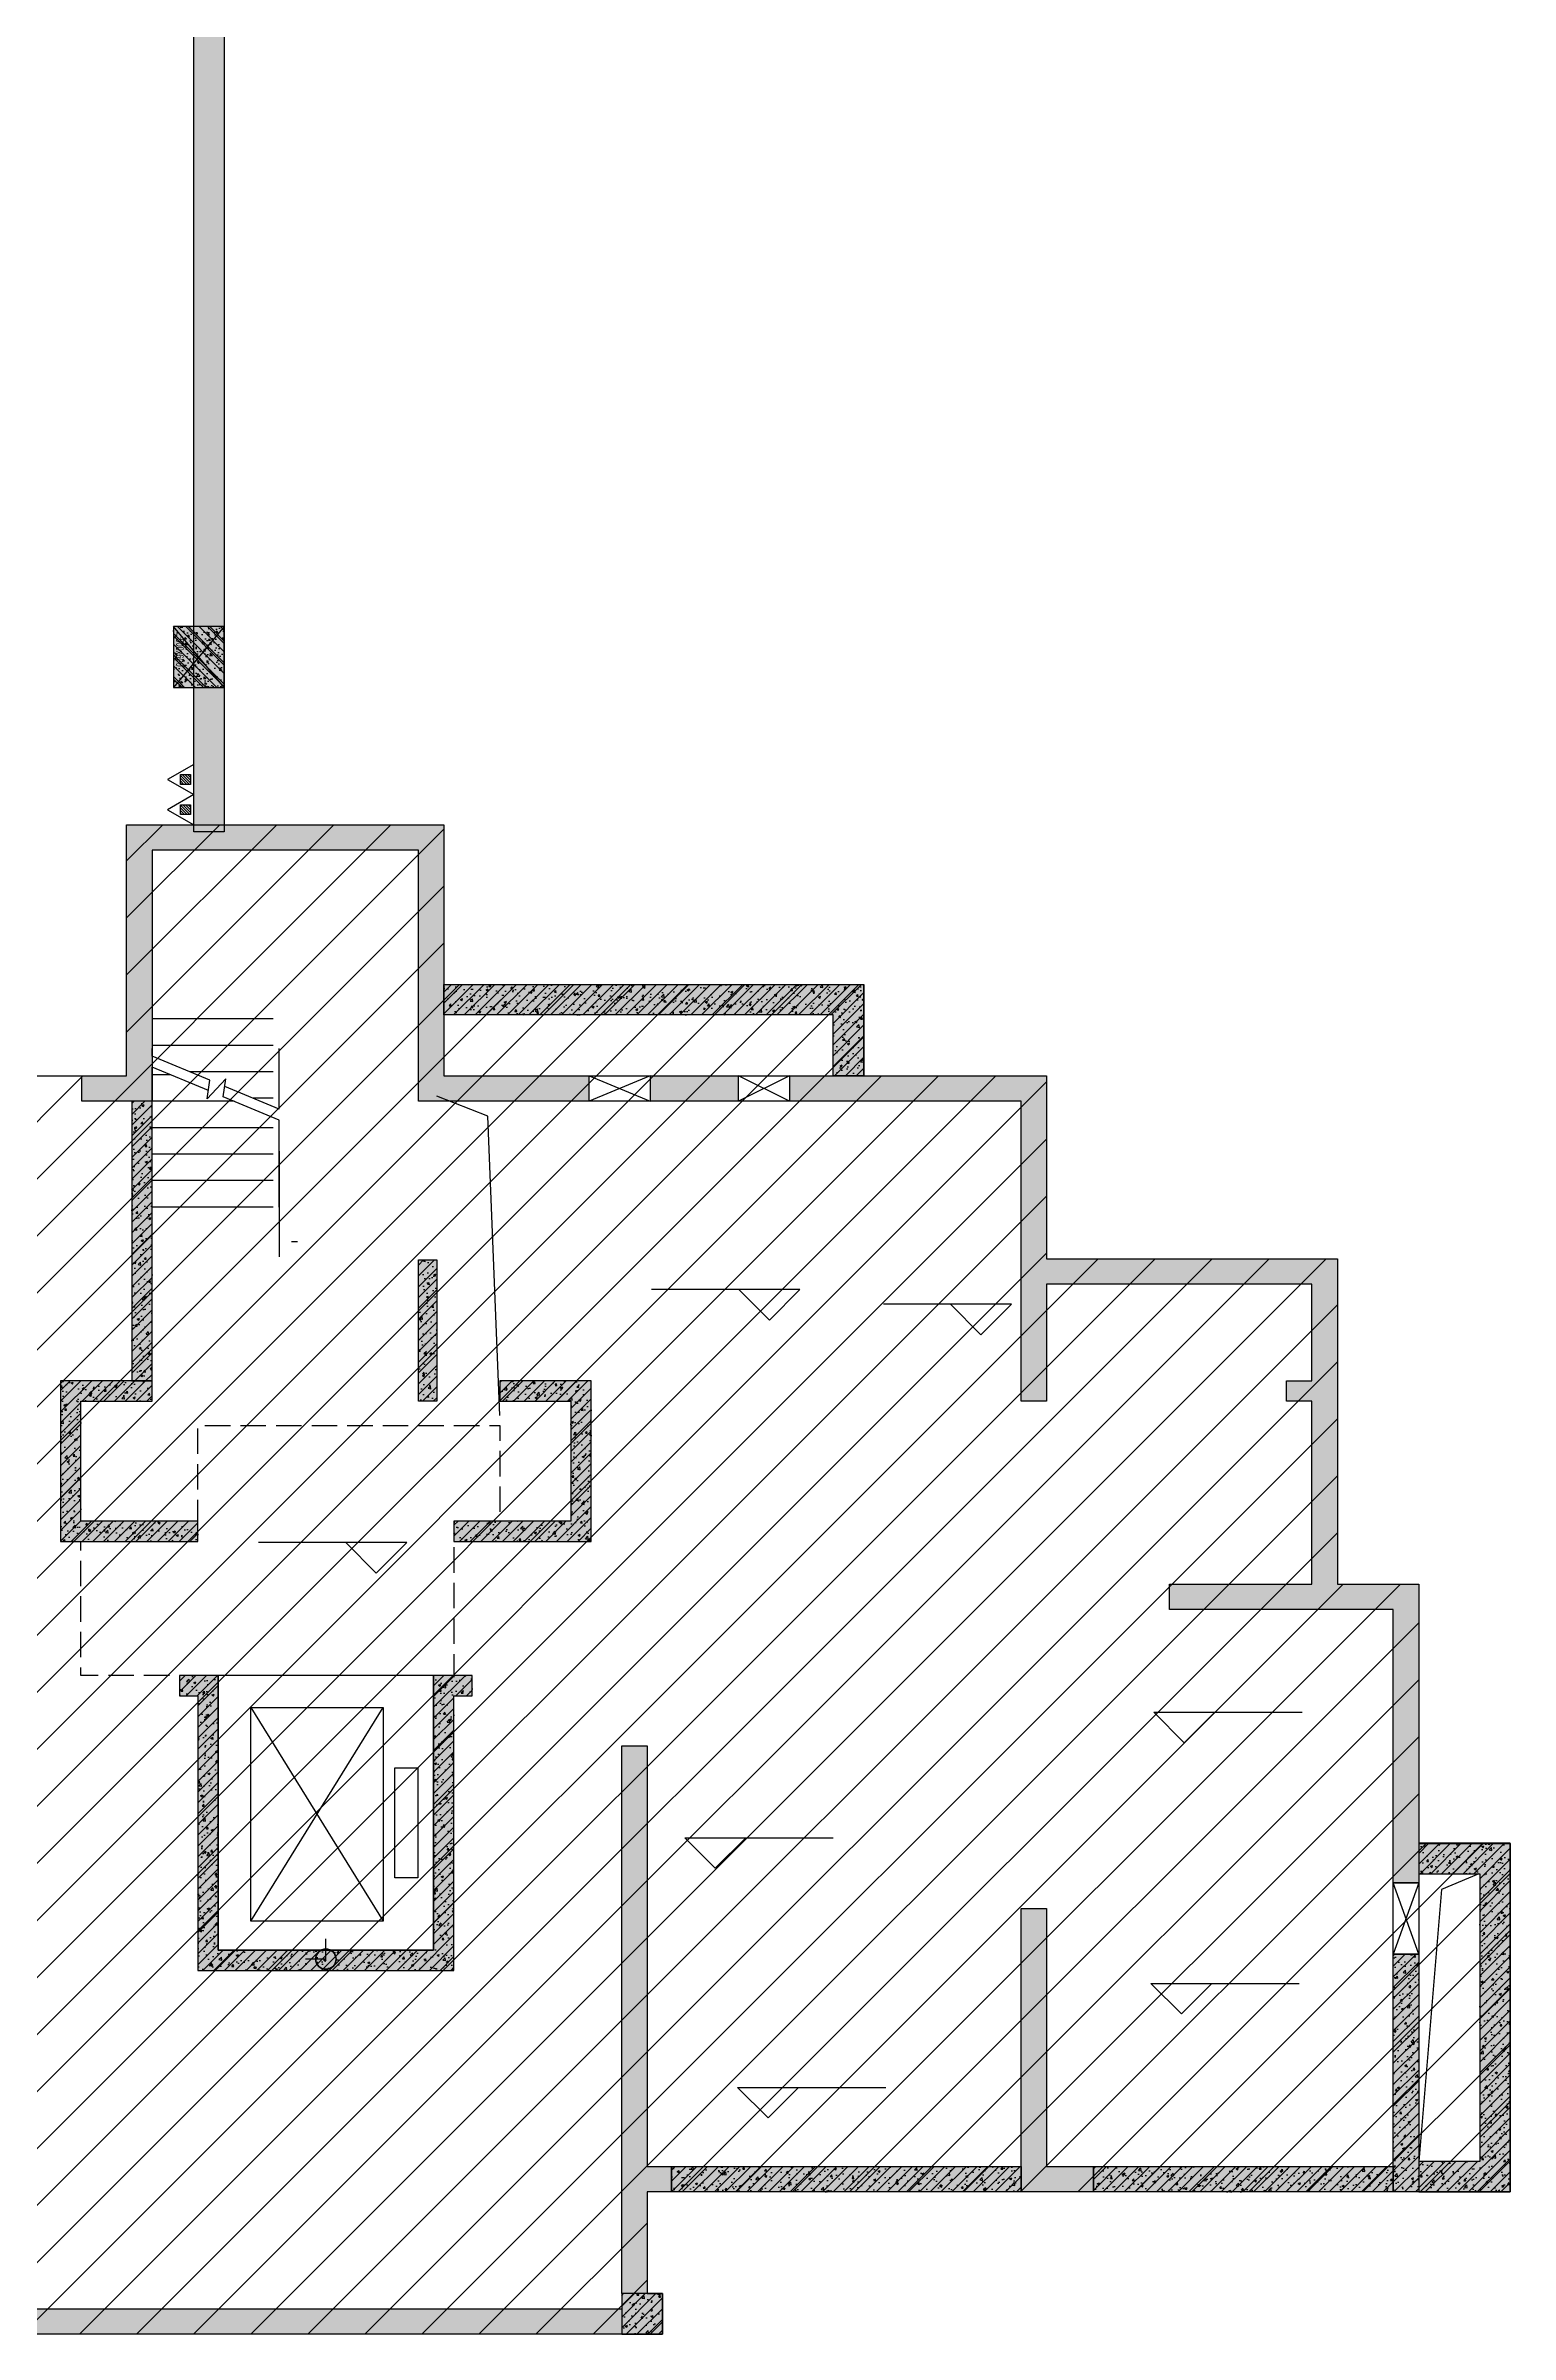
# Model space of a CAD drawing. Extents: x -1338203 to 1886333, y -783476 to 1038610.
# Drawn here: x 863151 to 877557, y 64349 to 86864 of the extents above; entities that cross this region are included whole.
import ezdxf
from ezdxf.enums import TextEntityAlignment as Align

# ---------------------------------------------------------------- set-up
doc = ezdxf.new("R2010")
doc.units = 0
doc.header["$LTSCALE"] = 1000
doc.header["$MEASUREMENT"] = 0
doc.linetypes.add('A-02-平面B1$0$DASH', pattern=[0.35, 0.25, -0.1])
for name, color, linetype, plot in [('A-001-主楼组合参照B1$0$0A-X-AREA', 6, 'Continuous', False), ('A-02-平面B1$0$A01-125-交通核文字编号B2$0$AAD-A-MARK', 6, 'Continuous', False), ('A-02-平面B1$0$AAD-A-MARK', 6, 'Continuous', False), ('S001南区墙柱$0$S001-墙柱B1_1$0$0S-A-TIPS', 10, 'Continuous', False)]:
    doc.layers.add(name, color=color, linetype=linetype, plot=plot)
for name, color, linetype in [('A-02-平面B1$0$0A-A-SYMB-ELEV', 150, 'Continuous'), ('A-02-平面B1$0$0A-A-SYMB-NAME', 13, 'Continuous'), ('A-02-平面B1$0$0A-E-EVTR', 2, 'Continuous'), ('A-02-平面B1$0$0A-E-STRS', 2, 'Continuous'), ('A-02-平面B1$0$0A-O-HOLE', 52, 'Continuous'), ('A-02-平面B1$0$A01-125-交通核文字编号B2$0$0A-A-SYMB-ELEV', 150, 'Continuous'), ('S-02-墙柱B1_1(QB)$0$0S-CC-LINE', 52, 'Continuous'), ('S-02-墙柱B1_1(QB)$0$0S-CW-HATCH', 251, 'Continuous'), ('S-02-墙柱B1_1(QB)$0$0S-CW-HATCH-UP', 251, 'Continuous'), ('S-02-墙柱B1_1(QB)$0$0S-CW-LINE', 72, 'Continuous'), ('S-02-墙柱B1_1(QB)$0$0S-S-HOLE', 55, 'Continuous'), ('S001南区墙柱$0$0S-CW-HATCH', 251, 'Continuous'), ('S001南区墙柱$0$0S-CW-HATCH-UP', 251, 'Continuous'), ('S001南区墙柱$0$S001-墙柱B1_1$0$0S-CC-LINE', 52, 'Continuous'), ('S001南区墙柱$0$S001-墙柱B1_1$0$0S-CW-HATCH-UP', 251, 'Continuous'), ('S001地下一墙柱$0$0S-CW-HATCH', 251, 'Continuous'), ('S001地下一墙柱$0$0S-CW-HATCH-UP', 251, 'Continuous'), ('S001地下一墙柱$0$DIM', 3, 'Continuous'), ('S001地下一墙柱$0$S001地下一墙柱$0$0S-CW-LINE', 72, 'Continuous'), ('负一层消火栓$0$0P-EQUIP-FH', 7, 'Continuous')]:
    doc.layers.add(name, color=color, linetype=linetype)
doc.styles.add('S001南区墙柱$0$S001-墙柱B1_1$0$AAD-S', font='aad-s.shx', dxfattribs={"width": 0.7, "bigfont": 'aad-hztxt.shx'})
pattern_1 = [(45, (0, 0), (-53.033, 53.033), []), (50, (0, 0), (215.178, -18.8256), [22.5, -247.5]), (355, (0, 0), (-41.6254, 225.6576), [18, -198]), (100.4514, (17.93, -1.57), (173.5528, 206.8319), [19.122, -210.3426]), (46.1842, (0, 60), (320.1723, -49.6557), [33.75, -371.25]), (96.6356, (26.68, 55.86), (280.3988, 292.2354), [28.683, -315.514]), (351.1842, (0, 60), (280.3986, 292.2356), [27, -297]), (21, (30, 45), (179.0721, -120.7857), [22.5, -247.5]), (326, (30, 45), (72.9946, 217.545), [18, -198]), (71.4514, (44.92, 34.93), (252.0668, 96.7591), [19.122, -210.3426]), (37.5, (0, 0), (3.64796, 99.86816), [0, -195.6, 0, -201, 0, -198.75]), (7.5, (0, 0), (78.92086, 118.3235), [0, -114.6, 0, -191.1, 0, -75.75]), (327.5, (-66.9, 0), (160.14673, -6.76646), [0, -75, 0, -234, 0, -310.5]), (317.5, (-96.9, 0), (174.95585, 30.0315), [0, -97.5, 0, -155.4, 0, -220.5])]
pattern_2 = [(45, (0, 0), (-53.03301, 53.03301), []), (50, (0, 0), (215.1781, -18.8256), [22.5, -247.5]), (355, (0, 0), (-41.6254, 225.6576), [18, -198]), (100.4514, (17.93, -1.57), (173.5528, 206.8319), [19.122, -210.3426]), (46.1842, (0, 60), (320.1723, -49.6557), [33.75, -371.25]), (96.6356, (26.68, 55.86), (280.3988, 292.2354), [28.683, -315.514]), (351.1842, (0, 60), (280.3986, 292.2356), [27, -297]), (21, (30, 45), (179.0721, -120.7857), [22.5, -247.5]), (326, (30, 45), (72.9946, 217.545), [18, -198]), (71.4514, (44.92, 34.93), (252.0668, 96.7591), [19.122, -210.3426]), (37.5, (0, 0), (3.64796, 99.86816), [0, -195.6, 0, -201, 0, -198.75]), (7.5, (0, 0), (78.92086, 118.3235), [0, -114.6, 0, -191.1, 0, -75.75]), (327.5, (-66.9, 0), (160.14673, -6.76646), [0, -75, 0, -234, 0, -310.5]), (317.5, (-96.9, 0), (174.95585, 30.0315), [0, -97.5, 0, -155.4, 0, -220.5])]
pattern_3 = [(45, (0, 0), (-53.033, 53.033), []), (50, (0, 0), (215.1781, -18.8256), [22.5, -247.5]), (355, (0, 0), (-41.6254, 225.6576), [18, -198]), (100.4514, (17.93, -1.57), (173.5528, 206.8319), [19.122, -210.3426]), (46.1842, (0, 60), (320.1723, -49.6557), [33.75, -371.25]), (96.6356, (26.68, 55.86), (280.3988, 292.2354), [28.683, -315.514]), (351.1842, (0, 60), (280.3986, 292.2356), [27, -297]), (21, (30, 45), (179.0721, -120.7857), [22.5, -247.5]), (326, (30, 45), (72.9946, 217.545), [18, -198]), (71.4514, (44.92, 34.93), (252.0668, 96.7591), [19.122, -210.3426]), (37.5, (0, 0), (3.64796, 99.86816), [0, -195.6, 0, -201, 0, -198.75]), (7.5, (0, 0), (78.92086, 118.3235), [0, -114.6, 0, -191.1, 0, -75.75]), (327.5, (-66.9, 0), (160.14673, -6.76646), [0, -75, 0, -234, 0, -310.5]), (317.5, (-96.9, 0), (174.95585, 30.0315), [0, -97.5, 0, -155.4, 0, -220.5])]

# ---------------------------------------------------------------- blocks, each defined once
blk = doc.blocks.new('S-02-墙柱B1_1(QB)')
at = {"layer": 'S-02-墙柱B1_1(QB)$0$0S-CW-HATCH'}
h = blk.add_hatch(color=256, dxfattribs=at)
h.dxf.hatch_style = 1
h.paths.add_polyline_path([(23890, 8440), (23890, 8690), (22460, 8690), (22460, 11160), (19340, 11160), (19340, 8690), (18900, 8690), (18900, 8440), (19590, 8440), (19590, 10910), (22210, 10910), (22210, 8440)])
h.paths.add_polyline_path([(25360, 8440), (25360, 8690), (24490, 8690), (24490, 8440)])
h.paths.add_polyline_path([(31000, 5250), (31250, 5250), (31250, 6890), (28390, 6890), (28390, 8690), (25860, 8690), (25860, 8440), (28140, 8440), (28140, 5490), (28390, 5490), (28390, 6640), (31000, 6640), (31000, 5690), (30750, 5690), (30750, 5490), (31000, 5490)])
h.paths.add_polyline_path([(31250, 5250), (31000, 5250), (31000, 3690), (29600, 3690), (29600, 3440), (31800, 3440), (31800, 750), (32050, 750), (32050, 3690), (31250, 3690)])
h = blk.add_hatch(color=256, dxfattribs=at)
h.dxf.hatch_style = 1
h.paths.add_polyline_path([(26290, 8690), (26290, 9290), (22460, 9290), (22460, 9590), (26590, 9590), (26590, 8690)])
h = blk.add_hatch(color=256, dxfattribs=at)
h.dxf.hatch_style = 1
h.paths.add_polyline_path([(19590, 8440), (19390, 8440), (19390, 5690), (19590, 5690)])
h = blk.add_hatch(color=256, dxfattribs=at)
h.dxf.hatch_style = 1
h.paths.add_polyline_path([(22210, 6880), (22390, 6880), (22390, 5490), (22210, 5490)])
h = blk.add_hatch(color=256, dxfattribs=at)
h.dxf.hatch_style = 1
h.paths.add_polyline_path([(18690, 5690), (18690, 4110), (19850, 4110), (20040, 4110), (20040, 4310), (18890, 4310), (18890, 5490), (19590, 5490), (19590, 5690)])
h = blk.add_hatch(color=256, dxfattribs=at)
h.dxf.hatch_style = 1
h.paths.add_polyline_path([(23710, 4310), (22560, 4310), (22560, 4110), (22750, 4110), (23910, 4110), (23910, 5690), (23010, 5690), (23010, 5490), (23710, 5490)])
h = blk.add_hatch(color=256, dxfattribs=at)
h.dxf.hatch_style = 1
h.paths.add_polyline_path([(20240, 2790), (19860, 2790), (19860, 2590), (20040, 2590), (20040, -110), (22560, -110), (22560, 2590), (22740, 2590), (22740, 2790), (22360, 2790), (22360, 90), (20240, 90)])
h = blk.add_hatch(color=256, dxfattribs=at)
h.dxf.hatch_style = 1
h.paths.add_polyline_path([(24700, -2290), (24700, -2040), (24460, -2040), (24460, 2100), (24210, 2100), (24210, -3290), (24460, -3290), (24460, -2290)])
h.paths.add_polyline_path([(28140, 500), (28140, -2290), (28850, -2290), (28850, -2040), (28390, -2040), (28390, 500)])
h = blk.add_hatch(color=256, dxfattribs=at)
h.dxf.hatch_style = 1
h.paths.add_polyline_path([(32050, -2290), (32950, -2290), (32950, 1140), (32050, 1140), (32050, 840), (32650, 840), (32650, -1990), (32050, -1990)])
h = blk.add_hatch(color=256, dxfattribs=at)
h.dxf.hatch_style = 1
h.paths.add_polyline_path([(32050, -2290), (31800, -2290), (31800, 50), (32050, 50)])
h = blk.add_hatch(color=256, dxfattribs=at)
h.dxf.hatch_style = 1
h.paths.add_polyline_path([(24700, -2040), (28140, -2040), (28140, -2290), (24700, -2290)])
h = blk.add_hatch(color=256, dxfattribs=at)
h.dxf.hatch_style = 1
h.paths.add_polyline_path([(28850, -2040), (31800, -2040), (31800, -2290), (28850, -2290)])
h = blk.add_hatch(color=256, dxfattribs=at)
h.dxf.hatch_style = 1
h.paths.add_polyline_path([(24610, -3290), (24210, -3290), (24210, -3690), (24610, -3690)])
h = blk.add_hatch(color=256, dxfattribs=at)
h.dxf.hatch_style = 1
h.paths.add_polyline_path([(18390, -3440), (24210, -3440), (24210, -3690), (18390, -3690)])
at = {"layer": 'S-02-墙柱B1_1(QB)$0$0S-CW-HATCH-UP'}
h = blk.add_hatch(dxfattribs=at)
h.set_pattern_fill('钢筋混凝土', color=256, scale=30)
h.set_pattern_definition(pattern_2)
h.paths.add_polyline_path([(23890, 8440), (23890, 8690), (22460, 8690), (22460, 11160), (19340, 11160), (19340, 8690), (18900, 8690), (18900, 8440), (19590, 8440), (19590, 10910), (22210, 10910), (22210, 8440)])
h.paths.add_polyline_path([(25360, 8440), (25360, 8690), (24490, 8690), (24490, 8440)])
h.paths.add_polyline_path([(31000, 5250), (31250, 5250), (31250, 6890), (28390, 6890), (28390, 8690), (25860, 8690), (25860, 8440), (28140, 8440), (28140, 5490), (28390, 5490), (28390, 6640), (31000, 6640), (31000, 5690), (30750, 5690), (30750, 5490), (31000, 5490)])
h.paths.add_polyline_path([(31250, 5250), (31000, 5250), (31000, 3690), (29600, 3690), (29600, 3440), (31800, 3440), (31800, 750), (32050, 750), (32050, 3690), (31250, 3690)])
h = blk.add_hatch(dxfattribs=at)
h.set_pattern_fill('钢筋混凝土', color=256, scale=30)
h.set_pattern_definition([(45, (-701.68, -3842.95), (-53.033, 53.033), []), (50, (-701.68, -3842.95), (215.1781, -18.8256), [22.5, -247.5]), (355, (-701.68, -3842.95), (-41.6254, 225.6576), [18, -198]), (100.4514, (-683.75, -3844.52), (173.5528, 206.8319), [19.122, -210.3426]), (46.1842, (-701.68, -3782.95), (320.1723, -49.6557), [33.75, -371.25]), (96.6356, (-675, -3787.1), (280.3988, 292.2354), [28.683, -315.514]), (351.1842, (-701.68, -3782.95), (280.3986, 292.2356), [27, -297]), (21, (-671.68, -3797.95), (179.0721, -120.7857), [22.5, -247.5]), (326, (-671.68, -3797.95), (72.9946, 217.545), [18, -198]), (71.4514, (-656.76, -3808.02), (252.0668, 96.7591), [19.122, -210.3426]), (37.5, (-701.68, -3842.95), (3.64796, 99.86816), [0, -195.6, 0, -201, 0, -198.75]), (7.5, (-701.68, -3842.95), (78.92086, 118.3235), [0, -114.6, 0, -191.1, 0, -75.75]), (327.5, (-768.58, -3842.95), (160.14673, -6.76646), [0, -75, 0, -234, 0, -310.5]), (317.5, (-798.58, -3842.95), (174.95585, 30.0315), [0, -97.5, 0, -155.4, 0, -220.5])])
h.paths.add_polyline_path([(26290, 8690), (26290, 9290), (22460, 9290), (22460, 9590), (26590, 9590), (26590, 8690)])
h = blk.add_hatch(dxfattribs=at)
h.set_pattern_fill('钢筋混凝土', color=256, scale=30)
h.set_pattern_definition(pattern_1)
h.paths.add_polyline_path([(19590, 8440), (19390, 8440), (19390, 5690), (19590, 5690)])
h = blk.add_hatch(dxfattribs=at)
h.set_pattern_fill('钢筋混凝土', color=256, scale=30)
h.set_pattern_definition([(45, (-3703051.42, 751130.85), (-53.0330086, 53.0330086), []), (50, (-3703051.42, 751130.85), (215.178055, -18.8256405), [22.5, -247.5]), (355, (-3703051.42, 751130.85), (-41.6254, 225.65764), [18, -198]), (100.4514, (-3703033.49, 751129.28), (173.552815, 206.831863), [19.122057, -210.342634]), (46.1842, (-3703051.42, 751190.85), (320.172315, -49.655704), [33.75, -371.25]), (96.6356, (-3703024.74, 751186.7), (280.398812, 292.23536), [28.683086, -315.5139]), (351.1842, (-3703051.42, 751190.85), (280.398584, 292.23558), [27, -297]), (21, (-3703021.42, 751175.85), (179.072116, -120.785667), [22.5, -247.5]), (326, (-3703021.42, 751175.85), (72.9946, 217.545014), [18, -198]), (71.4514, (-3703006.5, 751165.79), (252.066789, 96.759149), [19.122057, -210.342634]), (37.5, (-3703051.42, 751130.85), (3.6479566, 99.8681561), [0, -195.6, 0, -201, 0, -198.75]), (7.5, (-3703051.42, 751130.85), (78.9208612, 118.3235136), [0, -114.6, 0, -191.1, 0, -75.75]), (327.5, (-3703118.32, 751130.85), (160.1467309, -6.7664615), [0, -75, 0, -234, 0, -310.5]), (317.5, (-3703148.32, 751130.85), (174.955851, 30.0314947), [0, -97.5, 0, -155.4, 0, -220.5])])
h.paths.add_polyline_path([(22210, 6880), (22390, 6880), (22390, 5490), (22210, 5490)])
h = blk.add_hatch(dxfattribs=at)
h.set_pattern_fill('钢筋混凝土', color=256, scale=30)
h.set_pattern_definition(pattern_1)
h.paths.add_polyline_path([(18690, 5690), (18690, 4110), (19850, 4110), (20040, 4110), (20040, 4310), (18890, 4310), (18890, 5490), (19590, 5490), (19590, 5690)])
h = blk.add_hatch(dxfattribs=at)
h.set_pattern_fill('钢筋混凝土', color=256, scale=30)
h.set_pattern_definition(pattern_1)
h.paths.add_polyline_path([(23710, 4310), (22560, 4310), (22560, 4110), (22750, 4110), (23910, 4110), (23910, 5690), (23010, 5690), (23010, 5490), (23710, 5490)])
h = blk.add_hatch(dxfattribs=at)
h.set_pattern_fill('钢筋混凝土', color=256, scale=30)
h.set_pattern_definition(pattern_1)
h.paths.add_polyline_path([(20240, 2790), (19860, 2790), (19860, 2590), (20040, 2590), (20040, -110), (22560, -110), (22560, 2590), (22740, 2590), (22740, 2790), (22360, 2790), (22360, 90), (20240, 90)])
h = blk.add_hatch(dxfattribs=at)
h.set_pattern_fill('钢筋混凝土', color=256, scale=30)
h.set_pattern_definition(pattern_2)
h.paths.add_polyline_path([(24700, -2290), (24700, -2040), (24460, -2040), (24460, 2100), (24210, 2100), (24210, -3290), (24460, -3290), (24460, -2290)])
h.paths.add_polyline_path([(28140, 500), (28140, -2290), (28850, -2290), (28850, -2040), (28390, -2040), (28390, 500)])
h = blk.add_hatch(dxfattribs=at)
h.set_pattern_fill('钢筋混凝土', color=256, scale=30)
h.set_pattern_definition([(45, (-4357.19, 0.02), (-53.03301, 53.03301), []), (50, (-4357.19, 0.02), (215.17805, -18.8256), [22.5, -247.5]), (355, (-4357.19, 0.02), (-41.6254, 225.6576), [18, -198]), (100.4514, (-4339.26, -1.55), (173.5528, 206.8319), [19.122, -210.3426]), (46.1842, (-4357.2, 60.02), (320.1723, -49.6557), [33.75, -371.25]), (96.6356, (-4330.5, 55.88), (280.3988, 292.2354), [28.683, -315.514]), (351.1842, (-4357.2, 60.02), (280.3986, 292.2356), [27, -297]), (21, (-4327.19, 45.02), (179.0721, -120.7857), [22.5, -247.5]), (326, (-4327.19, 45.02), (72.9946, 217.545), [18, -198]), (71.4514, (-4312.27, 34.95), (252.0668, 96.7591), [19.122, -210.3426]), (37.5, (-4357.19, 0.02), (3.64796, 99.86816), [0, -195.6, 0, -201, 0, -198.75]), (7.5, (-4357.19, 0.02), (78.92086, 118.3235), [0, -114.6, 0, -191.1, 0, -75.75]), (327.5, (-4424.09, 0.02), (160.14673, -6.76646), [0, -75, 0, -234, 0, -310.5]), (317.5, (-4454.09, 0.02), (174.95585, 30.0315), [0, -97.5, 0, -155.4, 0, -220.5])])
h.paths.add_polyline_path([(32050, -2290), (32950, -2290), (32950, 1140), (32050, 1140), (32050, 840), (32650, 840), (32650, -1990), (32050, -1990)])
h = blk.add_hatch(dxfattribs=at)
h.set_pattern_fill('钢筋混凝土', color=256, scale=30)
h.set_pattern_definition([(45, (0, 0), (-53.033, 53.033), []), (50, (0, 0), (215.1781, -18.8256), [22.5, -247.5]), (355, (0, 0), (-41.6254, 225.6576), [18, -198]), (100.4514, (17.93, -1.57), (173.5528, 206.8319), [19.122, -210.3426]), (46.1842, (0, 60), (320.1723, -49.6557), [33.75, -371.25]), (96.6356, (26.68, 55.86), (280.3988, 292.2354), [28.683, -315.514]), (351.1842, (0, 60), (280.3986, 292.2356), [27, -297]), (21, (30, 45), (179.0721, -120.7857), [22.5, -247.5]), (326, (30, 45), (72.9946, 217.545), [18, -198]), (71.4514, (44.92, 34.93), (252.0668, 96.7591), [19.122, -210.3426]), (37.5, (0, 0), (3.64796, 99.86816), [0, -195.6, 0, -201, 0, -198.75]), (7.5, (0, 0), (78.92086, 118.3235), [0, -114.6, 0, -191.1, 0, -75.75]), (327.5, (-66.9, 0), (160.14673, -6.76646), [0, -75, 0, -234, 0, -310.5]), (317.5, (-96.9, 0), (174.95585, 30.0315), [0, -97.5, 0, -155.4, 0, -220.5])])
h.paths.add_polyline_path([(32050, -2290), (31800, -2290), (31800, 50), (32050, 50)])
h = blk.add_hatch(dxfattribs=at)
h.set_pattern_fill('钢筋混凝土', color=256, scale=30)
h.set_pattern_definition(pattern_3)
h.paths.add_polyline_path([(24700, -2040), (28140, -2040), (28140, -2290), (24700, -2290)])
h = blk.add_hatch(dxfattribs=at)
h.set_pattern_fill('钢筋混凝土', color=256, scale=30)
h.set_pattern_definition(pattern_3)
h.paths.add_polyline_path([(28850, -2040), (31800, -2040), (31800, -2290), (28850, -2290)])
h = blk.add_hatch(dxfattribs=at)
h.set_pattern_fill('钢筋混凝土', color=256, scale=30)
h.set_pattern_definition(pattern_1)
h.paths.add_polyline_path([(24610, -3290), (24210, -3290), (24210, -3690), (24610, -3690)])
h = blk.add_hatch(dxfattribs=at)
h.set_pattern_fill('钢筋混凝土', color=256, scale=30)
h.set_pattern_definition(pattern_3)
h.paths.add_polyline_path([(18390, -3440), (24210, -3440), (24210, -3690), (18390, -3690)])
at = {"layer": 'S-02-墙柱B1_1(QB)$0$0S-CC-LINE'}
blk.add_lwpolyline([(24610, -3290), (24210, -3290), (24210, -3690), (24610, -3690)], close=True, dxfattribs=at)
at = {"layer": 'S-02-墙柱B1_1(QB)$0$0S-CW-LINE', "elevation": 2850000}
for points in [[(32050, 750), (31800, 750), (31800, 3440), (29600, 3440), (29600, 3690), (31000, 3690), (31000, 5490), (30750, 5490), (30750, 5690), (31000, 5690), (31000, 6640), (28390, 6640), (28390, 5490), (28140, 5490), (28140, 8440), (22210, 8440), (22210, 10910), (19590, 10910), (19590, 8440), (18900, 8440), (18900, 8690), (19340, 8690), (19340, 11160), (22460, 11160), (22460, 8690), (28390, 8690), (28390, 6890), (31250, 6890), (31250, 3690), (32050, 3690)], [(26290, 8690), (26290, 9290), (22460, 9290), (22460, 9590), (26590, 9590), (26590, 8690)], [(32050, -2290), (32950, -2290), (32950, 1140), (32050, 1140), (32050, 840), (32650, 840), (32650, -1990), (32050, -1990)], [(28140, -2290), (28140, 500), (28390, 500), (28390, -2040), (28850, -2040), (28850, -2290)]]:
    blk.add_lwpolyline(points, close=True, dxfattribs=at)
at = {"layer": 'S-02-墙柱B1_1(QB)$0$0S-CW-LINE'}
for points in [[(19590, 8440), (19390, 8440), (19390, 5690), (19590, 5690)], [(22210, 6880), (22390, 6880), (22390, 5490), (22210, 5490)], [(18690, 5690), (18690, 4110), (19850, 4110), (19850, 4110), (20040, 4110), (20040, 4310), (18890, 4310), (18890, 5490), (19590, 5490), (19590, 5690)], [(23710, 4310), (22560, 4310), (22560, 4110), (22750, 4110), (22750, 4110), (23910, 4110), (23910, 5690), (23010, 5690), (23010, 5490), (23710, 5490)], [(20240, 2790), (19860, 2790), (19860, 2590), (20040, 2590), (20040, -110), (22560, -110), (22560, 2590), (22740, 2590), (22740, 2790), (22360, 2790), (22360, 90), (20240, 90)], [(32050, -2290), (31800, -2290), (31800, 50), (32050, 50)]]:
    blk.add_lwpolyline(points, close=True, dxfattribs=at)
at = {"layer": 'S-02-墙柱B1_1(QB)$0$0S-CW-LINE', "flags": 128}
blk.add_lwpolyline([(24700, -2290), (24460, -2290), (24460, -3290), (24210, -3290), (24210, 2100), (24460, 2100), (24460, -2040), (24700, -2040), (24700, -2290)], dxfattribs=at)
for points in [[(24700, -2040), (28140, -2040), (28140, -2290), (24700, -2290)], [(18390, -3440), (24210, -3440), (24210, -3690), (18390, -3690)]]:
    blk.add_lwpolyline(points, close=True, dxfattribs=at)
at = {"layer": 'S-02-墙柱B1_1(QB)$0$0S-CW-LINE', "elevation": 2850000, "flags": 128}
blk.add_lwpolyline([(28850, -2040), (31800, -2040), (31800, -2290), (28850, -2290)], close=True, dxfattribs=at)
at = {"layer": 'S-02-墙柱B1_1(QB)$0$0S-S-HOLE'}
for points in [[(23890, 8690), (24490, 8690), (24490, 8440), (23890, 8440)], [(25360, 8690), (25860, 8690), (25860, 8440), (25360, 8440)]]:
    blk.add_lwpolyline(points, close=True, dxfattribs=at)
for points in [[(24490, 8690), (23890, 8440)], [(23890, 8690), (24490, 8440)], [(25860, 8690), (25360, 8440)], [(25860, 8440), (25360, 8690)]]:
    blk.add_lwpolyline(points, dxfattribs=at)
at = {"layer": 'S-02-墙柱B1_1(QB)$0$0S-S-HOLE', "elevation": 2850000}
blk.add_lwpolyline([(31800, 750), (32050, 750), (32050, 50), (31800, 50)], close=True, dxfattribs=at)
for points in [[(32050, 50), (31800, 750)], [(32050, 750), (31800, 50)]]:
    blk.add_lwpolyline(points, dxfattribs=at)
blk = doc.blocks.new('S001南区墙柱$0$AAD_BLOCK_20230215093950878')
at = {"layer": 'S001南区墙柱$0$0S-CW-HATCH'}
h = blk.add_hatch(color=256, dxfattribs=at)
h.dxf.hatch_style = 1
h.paths.add_polyline_path([(-300, -250), (300, -250), (300, 250), (-300, 250)])
at = {"layer": 'S001南区墙柱$0$0S-CW-HATCH-UP'}
h = blk.add_hatch(dxfattribs=at)
h.set_pattern_fill('钢筋混凝土', color=256, scale=30, pattern_type=2)
h.set_pattern_definition([(45, (-42203.53, -84001.15), (-106.06602, 106.06602), []), (50, (-42203.53, -84001.15), (215.17805, -18.82564), [22.5, -247.5]), (355, (-42203.53, -84001.15), (-41.6254, 225.65764), [18, -198]), (100.4514, (-42185.6, -84002.72), (173.5528, 206.83186), [19.12206, -210.34263]), (46.1842, (-42203.53, -83941.15), (320.1723, -49.6557), [33.75, -371.25]), (96.6356, (-42176.85, -83945.3), (280.3988, 292.2354), [28.6831, -315.5139]), (351.1842, (-42203.53, -83941.15), (280.3986, 292.2356), [27, -297]), (21, (-42173.53, -83956.15), (179.0721, -120.78567), [22.5, -247.5]), (326, (-42173.53, -83956.15), (72.9946, 217.545), [18, -198]), (71.4514, (-42158.6, -83966.21), (252.0668, 96.75915), [19.12206, -210.34263]), (37.5, (-42203.53, -84001.15), (3.647957, 99.868156), [1.5, -195.6, 1.5, -201, 1.5, -198.75]), (7.5, (-42203.53, -84001.15), (78.92086, 118.32351), [1.5, -114.6, 1.5, -191.1, 1.5, -75.75]), (327.5, (-42270.43, -84001.15), (160.14673, -6.76646), [1.5, -75, 1.5, -234, 1.5, -310.5]), (317.5, (-42300.43, -84001.15), (174.95585, 30.0315), [1.5, -97.5, 1.5, -155.4, 1.5, -220.5])])
h.paths.add_polyline_path([(-300, -250), (300, -250), (300, 250), (-300, 250)])
at = {"layer": 'S001南区墙柱$0$S001-墙柱B1_1$0$0S-CW-HATCH-UP', "transparency": 33554661}
h = blk.add_hatch(dxfattribs=at)
h.set_pattern_fill('钢筋混凝土', color=0, scale=30)
h.set_pattern_definition([(45, (48108.52, -15514.205), (-53.03301, 53.03301), []), (50, (48108.52, -15514.2), (215.17805, -18.82564), [22.5, -247.5]), (355, (48108.52, -15514.2), (-41.6254, 225.6576), [18, -198]), (100.4514, (48126.45, -15515.77), (173.5528, 206.8319), [19.1221, -210.3426]), (46.1842, (48108.52, -15454.2), (320.1723, -49.6557), [33.75, -371.25]), (96.6356, (48135.2, -15458.34), (280.3988, 292.2354), [28.683, -315.514]), (351.1842, (48108.52, -15454.2), (280.3986, 292.2356), [27, -297]), (21, (48138.52, -15469.2), (179.0721, -120.78567), [22.5, -247.5]), (326, (48138.52, -15469.2), (72.9946, 217.545), [18, -198]), (71.4514, (48153.44, -15479.27), (252.0668, 96.75915), [19.1221, -210.3426]), (37.5, (48108.52, -15514.205), (3.64796, 99.86816), [0, -195.6, 0, -201, 0, -198.75]), (7.5, (48108.52, -15514.2), (78.92086, 118.32351), [0, -114.6, 0, -191.1, 0, -75.75]), (327.5, (48041.62, -15514.205), (160.14673, -6.76646), [0, -75, 0, -234, 0, -310.5]), (317.5, (48011.62, -15514.2), (174.95585, 30.0315), [0, -97.5, 0, -155.4, 0, -220.5])])
h.paths.add_polyline_path([(-300, -250), (300, -250), (300, 250), (-300, 250)])
at = {"layer": 'S001南区墙柱$0$S001-墙柱B1_1$0$0S-A-TIPS'}
for p, q in [((-300, 250), (300, -250)), ((300, 250), (-300, -250))]:
    blk.add_line(p, q, dxfattribs=at)
at = {"layer": 'S001南区墙柱$0$S001-墙柱B1_1$0$0S-CC-LINE'}
blk.add_lwpolyline([(-300, -250), (300, -250), (300, 250), (-300, 250)], close=True, dxfattribs=at)
at = {"layer": 'S001南区墙柱$0$S001-墙柱B1_1$0$0S-A-TIPS', "style": 'S001南区墙柱$0$S001-墙柱B1_1$0$AAD-S', "width": 0.7}
blk.add_text('500x600', height=75, dxfattribs=at).set_placement((-45, -187), align=Align.MIDDLE_CENTER)
blk = doc.blocks.new('S001南区墙柱')
at = {"rotation": 270}
blk.add_blockref('S001南区墙柱$0$AAD_BLOCK_20230215093950878', (101404, 83061, 3370), dxfattribs=at)
blk = doc.blocks.new('S001地下一墙柱')
at = {"layer": 'S001地下一墙柱$0$0S-CW-HATCH', "ltscale": 0.002}
h = blk.add_hatch(color=256, dxfattribs=at)
h.dxf.hatch_style = 1
h.paths.add_polyline_path([(80966, -213740), (98541, -213740), (98541, -227760), (98241, -227760), (98241, -214040), (80966, -214040)])
at = {"layer": 'S001地下一墙柱$0$0S-CW-HATCH-UP', "ltscale": 0.002}
h = blk.add_hatch(dxfattribs=at)
h.set_pattern_fill('钢筋混凝土', color=256, scale=30)
h.set_pattern_definition([(45, (-766365.37, -306889.07), (-53.0330086, 53.0330086), []), (50, (-766365.37, -306889.07), (215.178055, -18.82564), [22.5, -247.5]), (355, (-766365.37, -306889.07), (-41.6254, 225.65764), [18, -198]), (100.4514, (-766347.44, -306890.64), (173.552815, 206.831863), [19.122057, -210.342634]), (46.1842, (-766365.37, -306829.07), (320.172315, -49.655704), [33.75, -371.25]), (96.6356, (-766338.7, -306833.2), (280.39881, 292.23536), [28.68309, -315.5139]), (351.1842, (-766365.37, -306829.07), (280.39858, 292.23558), [27, -297]), (21, (-766335.37, -306844.07), (179.072116, -120.785667), [22.5, -247.5]), (326, (-766335.37, -306844.07), (72.9946, 217.545014), [18, -198]), (71.4514, (-766320.44, -306854.14), (252.06679, 96.75915), [19.122057, -210.342634]), (37.5, (-766365.37, -306889.07), (3.6479566, 99.868156), [0, -195.6, 0, -201, 0, -198.75]), (7.5, (-766365.37, -306889.07), (78.920861, 118.323514), [0, -114.6, 0, -191.1, 0, -75.75]), (327.5, (-766432.27, -306889.07), (160.146731, -6.7664615), [0, -75, 0, -234, 0, -310.5]), (317.5, (-766462.27, -306889.07), (174.95585, 30.031495), [0, -97.5, 0, -155.4, 0, -220.5])])
h.paths.add_polyline_path([(80966, -213740), (98541, -213740), (98541, -227760), (98241, -227760), (98241, -214040), (80966, -214040)])
at = {"layer": 'S001地下一墙柱$0$DIM', "color": 1}
blk.add_lwpolyline([(98481, -238760), (100601, -238760), (100601, -236060), (98481, -236060)], close=True, dxfattribs=at)
at = {"layer": 'S001地下一墙柱$0$S001地下一墙柱$0$0S-CW-LINE', "ltscale": 0.002}
blk.add_lwpolyline([(80966, -213740), (98541, -213740), (98541, -227760), (98241, -227760), (98241, -214040), (80966, -214040)], close=True, dxfattribs=at)
for name, p in [('S001南区墙柱', (-3112, -309101, -3370)), ('S-02-墙柱B1_1(QB)', (78241, -238850))]:
    blk.add_blockref(name, p)
blk = doc.blocks.new('负一层消火栓$0$$TwtSys$00000546')
h = blk.add_hatch()
h.set_pattern_fill('ANSI31', color=256, scale=200, style=0)
h.set_pattern_definition([(45, (-38543.802, -6670.83), (-17.67767, 17.67767), [])])
h.paths.add_polyline_path([(-65, 174), (65, 174), (65, 44), (-65, 44)])
for points in [[(0, 344), (-198, 0), (198, 0)], [(-65, 174), (65, 174), (65, 44), (-65, 44)]]:
    blk.add_lwpolyline(points, close=True)
blk = doc.blocks.new('负一层消火栓')
at = {"layer": '负一层消火栓$0$0P-EQUIP-FH', "xscale": 0.7500000000000013, "yscale": 0.7500000000000013, "zscale": 0.7500000000000013, "rotation": 90}
for p in [(98241, -227244, -2850000), (98241, -227541, -2850000)]:
    blk.add_blockref('负一层消火栓$0$$TwtSys$00000546', p, dxfattribs=at)
blk = doc.blocks.new('A-02-平面B1$0$asdgsdfg')
at = {"layer": 'A-02-平面B1$0$0A-A-SYMB-NAME', "linetype": 'A-02-平面B1$0$DASH', "flags": 128}
for points in [[(-1260, 2790), (2410, 2790), (2410, 4110), (1260, 4110), (1260, 5250), (-1710, 5250), (-1713, 4310), (-1260, 4310)], [(22560, 2790), (18890, 2790), (18890, 4110), (20040, 4110), (20040, 5250), (23010, 5250), (23012, 4310), (22560, 4310)]]:
    blk.add_lwpolyline(points, close=True, dxfattribs=at)
at = {"layer": 'A-02-平面B1$0$A01-125-交通核文字编号B2$0$0A-A-SYMB-ELEV'}
for p, q in [((-495, 3798), (-795, 4098)), ((-795, 4098), (664, 4098)), ((-495, 3798), (-195, 4098)), ((22095, 4098), (20636, 4098)), ((21795, 3798), (21495, 4098)), ((21795, 3798), (22095, 4098))]:
    blk.add_line(p, q, dxfattribs=at)
at = {"layer": 'A-02-平面B1$0$A01-125-交通核文字编号B2$0$AAD-A-MARK'}
for p, q in [((0, 0), (0, 200)), ((0, 0), (200, 0)), ((21300, 0), (21100, 0)), ((21300, 0), (21300, 200))]:
    blk.add_line(p, q, dxfattribs=at)
for centre in [(0, 0), (21300, 0)]:
    blk.add_circle(centre, 100, dxfattribs=at)
blk = doc.blocks.new('A-02-平面B1$0$zsdg')
at = {"layer": 'A-02-平面B1$0$0A-E-STRS'}
for p, q in [((460, 8364), (460, 8960)), ((1143, 8648), (1710, 8884)), ((1710, 8884), (1710, 8960)), ((460, 8364), (995, 8587)), ((1009, 8484), (985, 8661)), ((985, 8661), (1167, 8463)), ((1167, 8463), (1143, 8648)), ((1156, 8546), (1710, 8776)), ((1528, 8700), (1710, 8700)), ((1710, 7400), (1710, 8776)), ((460, 8256), (1009, 8484)), ((903, 8440), (1710, 8440)), ((460, 7400), (460, 8256)), ((520, 8180), (1710, 8180)), ((460, 7950), (460, 6910)), ((520, 7920), (1710, 7920)), ((520, 7660), (1710, 7660)), ((520, 7400), (1710, 7400))]:
    blk.add_line(p, q, dxfattribs=at)
at = {"layer": 'A-02-平面B1$0$0A-E-STRS', "flags": 128}
for points in [[(520, 9250), (1710, 9250)], [(520, 8990), (1710, 8990)], [(520, 8730), (1339, 8730)], [(520, 8470), (714, 8470)]]:
    blk.add_lwpolyline(points, dxfattribs=at)
blk = doc.blocks.new('A-02-平面B1$0$xx')
at = {"layer": 'A-02-平面B1$0$0A-E-EVTR'}
for p, q in [((1798, 2385), (498, 2385)), ((498, 2385), (498, 285)), ((1798, 285), (498, 2385)), ((1798, 2385), (498, 285)), ((1798, 285), (1798, 2385)), ((381, 1791), (156, 1791)), ((156, 1791), (156, 711)), ((381, 711), (381, 1791)), ((156, 711), (381, 711)), ((498, 285), (1798, 285))]:
    blk.add_line(p, q, dxfattribs=at)
blk = doc.blocks.new('A-02-平面B1$0$A$Cd8ea794f')
at = {"flags": 128}
blk.add_lwpolyline([(340, 7060), (280, 7060)], dxfattribs=at)
at = {"layer": 'A-02-平面B1$0$0A-O-HOLE', "flags": 128}
blk.add_lwpolyline([(-1710, 5350), (-1593, 8294), (-1090, 8490)], dxfattribs=at)
at = {"layer": 'A-02-平面B1$0$AAD-A-MARK'}
for q in [(0, 200), (200, 0)]:
    blk.add_line((0, 0), q, dxfattribs=at)
blk.add_circle((0, 0), 100, dxfattribs=at)
for name, p in [('A-02-平面B1$0$zsdg', (0, 0)), ('A-02-平面B1$0$xx', (-1060, 90))]:
    blk.add_blockref(name, p)
blk = doc.blocks.new('A-02-平面B1')
at = {"layer": 'A-02-平面B1$0$0A-A-SYMB-ELEV'}
for p, q in [((25962, 6587), (24504, 6587)), ((25662, 6287), (25362, 6587)), ((25662, 6287), (25962, 6587)), ((28044, 6444), (26785, 6444)), ((27744, 6144), (27444, 6444)), ((27744, 6144), (28044, 6444)), ((29744, 2129), (29444, 2429)), ((29444, 2429), (30902, 2429)), ((29744, 2129), (30044, 2429)), ((25130, 895), (24830, 1195)), ((24830, 1195), (26289, 1195)), ((25130, 895), (25430, 1195)), ((29715, -539), (29415, -239)), ((29415, -239), (30874, -239)), ((29715, -539), (30015, -239)), ((25649, -1562), (25349, -1262)), ((25349, -1262), (26808, -1262)), ((25649, -1562), (25949, -1262))]:
    blk.add_line(p, q, dxfattribs=at)
at = {"layer": 'A-02-平面B1$0$0A-O-HOLE'}
blk.add_lwpolyline([(32640, 840), (32275, 685), (32050, -1990)], dxfattribs=at)
at = {"layer": 'A-02-平面B1$0$AAD-A-MARK'}
for q in [(21100, 0), (21300, 200)]:
    blk.add_line((21300, 0), q, dxfattribs=at)
blk.add_circle((21300, 0), 100, dxfattribs=at)
at = {"xscale": -1}
blk.add_blockref('A-02-平面B1$0$A$Cd8ea794f', (21300, 0), dxfattribs=at)
blk.add_blockref('A-02-平面B1$0$asdgsdfg', (0, 0))

msp = doc.modelspace()

# ---------------------------------------------------------------- hatches: boundary and pattern name
at = {"ltscale": 0.002}
h = msp.add_hatch(dxfattribs=at)
h.set_pattern_fill('ANSI31', color=8, scale=250)
h.set_pattern_definition([(45, (750675.6, 322538.54), (-280.633, 280.633), [])])
h.paths.add_polyline_path([(837516.6, 71729.1), (837516.6, 72329.1), (839416.6, 72329.1), (839416.6, 76729.1), (843446.6, 76729.1), (843446.3, 79199.1), (846566.3, 79199.1), (846566.6, 76729.1), (863946.6, 76729.1), (863946.6, 79199.1), (867066.6, 79199.1), (867066.6, 77629.1), (871196.5, 77629.1), (871196.5, 76729.1), (872996.6, 76729.1), (872996.6, 74929.1), (875856.6, 74929.1), (875856.6, 71729.1), (876656.6, 71729.1), (876656.6, 69175.8), (877556.6, 69175.8), (877556.6, 65749.1), (869066.6, 65749.1), (869066.6, 64749.1), (869216.6, 64749.1), (869216.6, 64349.1), (862596.6, 64349.1), (862596.6, 64749.1), (862746.6, 64749.1), (862746.6, 65749.1), (847766.6, 65749.1), (847766.6, 64749.1), (847916.6, 64749.1), (847916.6, 64349.1), (841296.6, 64349.1), (841296.6, 64749.1), (841446.6, 64749.1), (841446.6, 65749.1), (833856.6, 65749.1), (833856.6, 67549.1), (833856.6, 69749.1), (833856.6, 71729.1)])

# ---------------------------------------------------------------- linework, layer by layer
at = {"layer": 'A-001-主楼组合参照B1$0$0A-X-AREA', "flags": 128}
msp.add_lwpolyline([(846566.6, 76729.1), (863946.6, 76729.1), (863946.6, 79199.1), (867066.6, 79199.1), (867066.6, 77629.1), (871196.5, 77629.1), (871196.5, 76729.1), (872996.6, 76729.1), (872996.6, 74929.1), (875856.6, 74929.1), (875856.6, 71729.1), (876656.6, 71729.1), (876656.6, 69175.8), (877556.6, 69175.8), (877556.6, 65749.1), (869066.6, 65749.1), (869066.6, 64749.1), (869216.6, 64749.1), (869216.6, 64349.1), (862596.6, 64349.1)], dxfattribs=at)

# ---------------------------------------------------------------- block references
at = {"ltscale": 0.002}
for name, p in [('S001地下一墙柱', (766365.4, 306889.1)), ('负一层消火栓', (766365.4, 306889.1)), ('A-02-平面B1', (844606.6, 68039.1))]:
    msp.add_blockref(name, p, dxfattribs=at)

doc.saveas('drawing.dxf')
